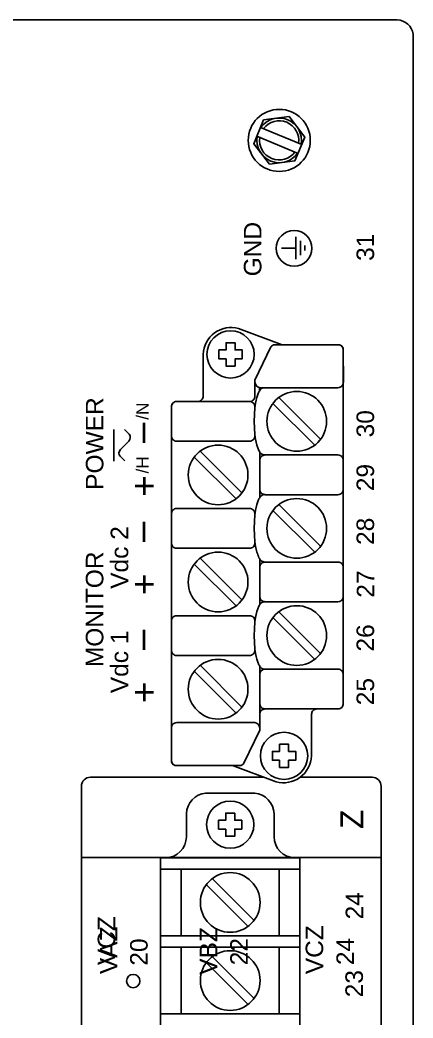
# Model space of a CAD drawing. Extents: x 1 to 47, y 1 to 34.6.
# Drawn here: x 38.66 to 40.86, y 14.98 to 20.58 of the extents above; entities that cross this region are included whole.
import ezdxf

# ---------------------------------------------------------------- set-up
doc = ezdxf.new("R2010")
doc.units = 0
doc.header["$MEASUREMENT"] = 0
for name, color, linetype in [('10_0______DWG_', 7, 'CONTINUOUS'), ('2_1__X__SCREW_TERMINAL_BLO', 7, 'CONTINUOUS'), ('2_2__2__CONNECTORIZED', 7, 'CONTINUOUS')]:
    doc.layers.add(name, color=color, linetype=linetype)
doc.styles.add('ARIAL', font='arial.ttf')

msp = doc.modelspace()

# ---------------------------------------------------------------- linework, layer by layer
at = {"layer": '10_0______DWG_'}
for points in [[(40.7706, 20.575), (32.8906, 20.575, 0.414214), (32.8006, 20.485), (32.8006, 3.415, 0.414214), (32.8906, 3.325), (40.7706, 3.325, 0.381966), (40.86, 3.405), (40.86, 20.495, 0.381966)], [(39.535, 18.4365, 0.414212), (39.505, 18.4065), (39.5049, 16.4254, 0.414215), (39.5349, 16.3954), (39.8478, 16.3955), (40.0926, 16.3046, 0.47859), (40.2911, 16.4496), (40.2911, 16.683, -0.414214), (40.3211, 16.713), (40.4391, 16.713, 0.414213), (40.4691, 16.743), (40.4691, 18.7248, 0.414214), (40.4391, 18.7548), (40.1261, 18.7548), (39.8813, 18.8457, 0.480048), (39.6831, 18.7007), (39.6831, 18.4665, -0.414214), (39.6531, 18.4365), (39.5349, 18.4365)], [(40.469, 18.7281), (40.4692, 18.5438, -0.414214), (40.4392, 18.5138), (40.0021, 18.5138, -0.390527), (39.9738, 18.5438), (39.9738, 18.556), (40.0635, 18.7419, -0.241514), (40.0835, 18.7548), (40.4392, 18.7548, -0.422157)]]:
    msp.add_lwpolyline(points, format="xyb", close=True, dxfattribs=at)
for points in [[(40.0547, 19.7667), (39.9669, 19.8812), (40.0222, 20.0146), (40.1653, 20.0333), (40.2531, 19.9188), (40.1978, 19.7855)], [(39.8121, 18.6753), (39.7718, 18.6753), (39.7718, 18.7252), (39.8121, 18.7252), (39.8121, 18.7654), (39.862, 18.7654), (39.862, 18.7252), (39.902, 18.7252), (39.902, 18.6753), (39.862, 18.6753), (39.862, 18.6351), (39.8121, 18.6351)], [(40.1122, 16.425), (40.0719, 16.425), (40.0719, 16.475), (40.1122, 16.475), (40.1122, 16.5151), (40.1621, 16.5151), (40.1621, 16.475), (40.2021, 16.475), (40.2021, 16.425), (40.1621, 16.425), (40.1621, 16.3849), (40.1122, 16.3849)]]:
    msp.add_lwpolyline(points, close=True, dxfattribs=at)
for points in [[(40.2331, 19.8782, 0.802179), (40.0071, 19.9719)], [(40.2184, 19.8843, 0.776676), (40.0218, 19.9658)], [(39.9869, 19.9218, 0.802175), (40.2129, 19.8281, 0.802175)], [(40.001, 19.916, 0.779376), (40.1978, 19.8344)], [(39.9738, 18.5438), (39.9739, 18.4665, -0.414214), (39.9439, 18.4365)], [(40.0219, 18.5138, 0.127742), (40.0065, 18.506, 0.081668), (39.9963, 18.4904, 0.0591), (39.977, 18.4267, 0.034646), (39.9699, 18.3252, 0.03436), (39.977, 18.2245, 0.0591), (39.9963, 18.1608, 0.081668), (40.0065, 18.1451, 0.191033), (40.0304, 18.1366)], [(39.9737, 18.2515), (39.9737, 18.2436, -0.414214), (39.9437, 18.2136), (39.5349, 18.2136, -0.414214), (39.5049, 18.2436), (39.5049, 18.4065, -0.414214), (39.5349, 18.4365), (39.9437, 18.4365, -0.414214), (39.9737, 18.4065), (39.9737, 18.3996)], [(39.2418, 18.2787), (39.2679, 18.2525, -0.404962), (39.2667, 18.2146), (39.2194, 18.167), (39.2194, 18.167, 0.404962), (39.2182, 18.1292), (39.2443, 18.103)], [(40.0004, 18.1066, -0.414214), (40.0304, 18.1366), (40.4391, 18.1366, -0.414214), (40.4691, 18.1066), (40.4691, 17.9438, -0.414214), (40.4391, 17.9138), (40.0304, 17.9138, -0.414214), (40.0004, 17.9438)], [(40.0304, 17.9145, 0.191033), (40.0065, 17.906, 0.081668), (39.9963, 17.8904, 0.0591), (39.977, 17.8267, 0.034646), (39.9699, 17.7251, 0.03436), (39.977, 17.6245, 0.0591), (39.9963, 17.5607, 0.081668), (40.0065, 17.5451, 0.191033), (40.0304, 17.5366)], [(39.9737, 17.6515), (39.9737, 17.6436, -0.414214), (39.9437, 17.6136), (39.5349, 17.6136, -0.414214), (39.5049, 17.6436), (39.5049, 17.8064, -0.414214), (39.5349, 17.8364), (39.9437, 17.8364, -0.414214), (39.9737, 17.8064), (39.9737, 17.7996)], [(40.0004, 17.5066, -0.414214), (40.0304, 17.5366), (40.4391, 17.5366, -0.414214), (40.4691, 17.5066), (40.4691, 17.3438, -0.414214), (40.4391, 17.3138), (40.0304, 17.3138, -0.414214), (40.0004, 17.3438)], [(40.0304, 17.3138, 0.191033), (40.0065, 17.3052, 0.081668), (39.9963, 17.2896, 0.0591), (39.977, 17.2259, 0.034646), (39.9699, 17.1244, 0.03436), (39.977, 17.0237, 0.0591), (39.9963, 16.96, 0.081668), (40.0065, 16.9444, 0.191033), (40.0304, 16.9358)], [(39.9737, 17.0507), (39.9737, 17.0428, -0.414214), (39.9437, 17.0128), (39.5349, 17.0128, -0.414214), (39.5049, 17.0428), (39.5049, 17.2057, -0.414214), (39.5349, 17.2357), (39.9437, 17.2357, -0.414214), (39.9737, 17.2057), (39.9737, 17.1989)], [(40.0004, 16.9524), (40.0004, 16.5942), (39.9106, 16.4083, -0.241986), (39.8907, 16.3955), (39.5349, 16.3954, -0.422157), (39.5051, 16.4221), (39.5049, 16.6064, -0.414214), (39.5349, 16.6364), (39.9721, 16.6364, -0.390527), (40.0004, 16.6064)], [(40.0004, 16.9058, -0.414214), (40.0304, 16.9358), (40.4391, 16.9358, -0.414214), (40.4691, 16.9058), (40.4691, 16.743, -0.414214), (40.4391, 16.713), (40.0304, 16.713, -0.414214), (40.0004, 16.743)], [(40.0004, 16.683, -0.414214), (40.0304, 16.713)], [(40.2278, 16.3305), (40.6308, 16.3305, -0.414214), (40.6808, 16.2805), (40.6808, 3.6192, -0.414214), (40.6308, 3.5692), (39.0508, 3.5692, -0.414214), (39.0008, 3.6192), (39.0008, 16.2805, -0.414214), (39.0508, 16.3305), (40.0227, 16.3305)]]:
    msp.add_lwpolyline(points, format="xyb", dxfattribs=at)
for points in [[(39.9842, 19.923), (40.2151, 19.8272)], [(40.2358, 19.8771), (40.0049, 19.9728)], [(40.2032, 19.234), (40.2032, 19.3586)], [(40.2283, 19.2574), (40.2283, 19.3362)], [(40.2532, 19.2819), (40.2532, 19.3107)], [(40.2032, 19.2951), (40.1233, 19.2951)], [(39.9997, 18.514), (39.9997, 18.4969)], [(40.0743, 18.4255), (40.3085, 18.1914)], [(40.1077, 18.4589), (40.3419, 18.2248)], [(39.1825, 18.1022), (39.1825, 18.2794)], [(39.6668, 18.1583), (39.9009, 17.9241)], [(40.0004, 17.898), (40.0004, 18.1531)], [(39.6333, 18.1249), (39.8675, 17.8907)], [(40.1077, 17.8589), (40.3419, 17.6248)], [(40.0743, 17.8255), (40.3085, 17.5914)], [(39.6333, 17.5249), (39.8675, 17.2907)], [(39.6668, 17.5583), (39.9009, 17.3241)], [(40.0004, 17.5531), (40.0004, 17.2972)], [(40.1077, 17.2582), (40.3419, 17.024)], [(40.0743, 17.2248), (40.3085, 16.9906)], [(39.6668, 16.9575), (39.9009, 16.7234)], [(39.6333, 16.9241), (39.8675, 16.6899)]]:
    msp.add_lwpolyline(points, dxfattribs=at)
for centre, radius in [((40.11, 19.9), 0.174), ((40.1931, 19.2951), 0.1), ((39.8369, 18.7003), 0.1324), ((40.2081, 18.3252), 0.1673), ((39.7671, 18.0245), 0.1673), ((40.2081, 17.7251), 0.1673), ((39.7671, 17.4245), 0.1673), ((40.2081, 17.1244), 0.1673), ((39.7671, 16.8237), 0.1673), ((40.137, 16.45), 0.1324)]:
    msp.add_circle(centre, radius, dxfattribs=at)
at = {"layer": '2_1__X__SCREW_TERMINAL_BLO'}
msp.add_lwpolyline([(40.1969, 15.8783, -0.403969), (40.081, 15.9963), (40.0809, 16.1264, 0.374201), (39.9722, 16.241), (39.6978, 16.241, 0.374201), (39.589, 16.1264), (39.589, 15.9963, -0.403969), (39.4731, 15.8783)], format="xyb", dxfattribs=at)
for points in [[(39.8102, 16.0395), (39.7699, 16.0395), (39.7699, 16.0894), (39.8102, 16.0894), (39.8102, 16.1296), (39.8601, 16.1296), (39.8601, 16.0894), (39.9001, 16.0894), (39.9001, 16.0395), (39.8601, 16.0395), (39.8601, 15.9993), (39.8102, 15.9993)], [(39.445, 13.1906), (39.445, 15.8781), (40.225, 15.8781), (40.225, 13.1906)]]:
    msp.add_lwpolyline(points, close=True, dxfattribs=at)
for points in [[(39.0008, 15.8804), (39.4927, 15.8804)], [(40.1773, 15.8804), (40.6808, 15.8804)], [(39.445, 15.8156), (40.225, 15.8156)], [(39.5601, 15.4406), (39.5601, 15.8156)], [(40.1099, 15.8156), (40.1099, 15.4406)], [(39.701, 15.7285), (39.9352, 15.4943)], [(39.7345, 15.7619), (39.9686, 15.5278)], [(39.445, 15.4406), (40.225, 15.4406)], [(39.445, 15.3782), (40.225, 15.3782)], [(39.5601, 15.0032), (39.5601, 15.3782)], [(40.1099, 15.3782), (40.1099, 15.0032)], [(39.701, 15.291), (39.9352, 15.0568)], [(39.7345, 15.3244), (39.9686, 15.0902)], [(39.445, 15.0032), (40.225, 15.0032)]]:
    msp.add_lwpolyline(points, dxfattribs=at)
for centre, radius in [((39.835, 16.0645), 0.1324), ((39.8348, 15.6281), 0.1673), ((39.8348, 15.1906), 0.1673), ((39.2911, 15.1878), 0.0375)]:
    msp.add_circle(centre, radius, dxfattribs=at)
at = {"layer": '2_2__2__CONNECTORIZED'}
msp.add_lwpolyline([(39.0008, 15.8804), (40.6808, 15.8804)], dxfattribs=at)

# ---------------------------------------------------------------- texts
at = {"layer": '10_0______DWG_', "style": 'ARIAL'}
for s, height, p in [('GND', 0.09833, (40.0099, 19.138)), ('31', 0.09833, (40.6415, 19.2243)), ('POWER', 0.09833, (39.1241, 17.9411)), ('/N', 0.06883, (39.3774, 18.334)), ('30', 0.09833, (40.6415, 18.2351)), ('–', 0.1475, (39.4061, 18.2033)), ('/H', 0.06883, (39.3774, 18.0328)), ('29', 0.09833, (40.6415, 17.9335)), ('+', 0.1475, (39.4248, 17.9025)), ('–', 0.1475, (39.4057, 17.6479)), ('28', 0.09833, (40.6415, 17.6322)), ('Vdc 2', 0.09833, (39.2631, 17.3862)), ('MONITOR', 0.09833, (39.1237, 16.9471)), ('+', 0.1475, (39.4244, 17.351)), ('27', 0.09833, (40.6431, 17.3365)), ('26', 0.09833, (40.6415, 17.0346)), ('Vdc 1', 0.09833, (39.2631, 16.8012)), ('–', 0.1475, (39.4057, 17.0427)), ('+', 0.1475, (39.4244, 16.7458)), ('25', 0.09833, (40.6415, 16.7336)), ('Z', 0.1278, (40.5806, 16.0401))]:
    msp.add_text(s, height=height, rotation=90, dxfattribs=at).set_placement(p)
at = {"layer": '2_1__X__SCREW_TERMINAL_BLO', "style": 'ARIAL'}
for s, p in [('24', (40.5806, 15.5333)), ('VCZ', (39.1903, 15.2769)), ('23', (40.579, 15.0965))]:
    msp.add_text(s, height=0.09833, rotation=90, dxfattribs=at).set_placement(p)
at = {"layer": '2_2__2__CONNECTORIZED', "style": 'ARIAL'}
for s, p in [('VAZ', (39.2027, 15.2263)), ('VBZ', (39.7623, 15.2227)), ('VCZ', (40.3562, 15.2261)), ('20', (39.3721, 15.2738)), ('22', (39.9333, 15.276)), ('24', (40.5288, 15.277))]:
    msp.add_text(s, height=0.09833, rotation=90, dxfattribs=at).set_placement(p)

doc.saveas('drawing.dxf')
